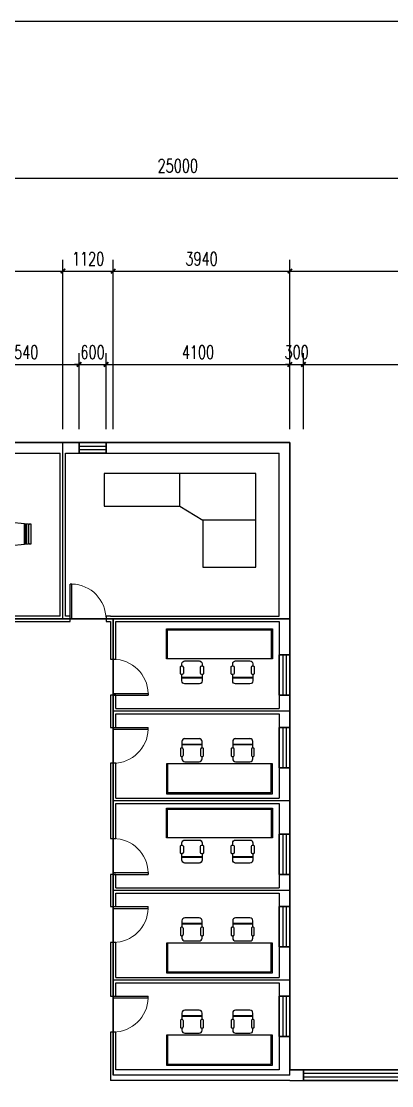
# Model space of a CAD drawing. Extents: x -76502 to 88679, y -12865 to 57615.
# Drawn here: x 33523 to 41782, y 33856 to 57615 of the extents above; entities that cross this region are included whole.
import ezdxf

# ---------------------------------------------------------------- set-up
doc = ezdxf.new("R2010")
doc.units = 0
doc.header["$LTSCALE"] = 1000
doc.header["$MEASUREMENT"] = 0
for name, color, linetype in [('edge', 180, 'Continuous'), ('GTV3_FOOTPRINT', 7, 'Continuous'), ('GTV3_OPENING', 7, 'Continuous'), ('GTV3_ZONE', 7, 'Continuous'), ('LVTRY', 6, 'Continuous'), ('PUB_DIM', 3, 'Continuous'), ('WALL', 9, 'Continuous'), ('WINDOW', 4, 'Continuous')]:
    doc.layers.add(name, color=color, linetype=linetype)
doc.styles.add('_TCH_DIM_T3', font='SIMPLEX', dxfattribs={"width": 0.705882, "bigfont": 'GBCBIG'})
doc.dimstyles.new('_TCH_ARCH&&100', dxfattribs={"dimtxt": 297.5, "dimasz": 100, "dimexe": 250, "dimexo": 300, "dimgap": 126.25, "dimtad": 1, "dimdec": 0, "dimtxsty": '_TCH_DIM_T3', "dimblk": 'ARCHTICK', "dimcen": 2.5, "dimclrt": 7, "dimazin": 2, "dimtfac": 1, "dimtdec": 0, "dimtix": 1, "dimtmove": 2, "dimatfit": 3, "dimfxl": 100})

# ---------------------------------------------------------------- blocks, each defined once
blk = doc.blocks.new('_ArchTick')
at = {"color": 0, "linetype": 'ByBlock', "const_width": 0.4}
blk.add_lwpolyline([(-0.5, -0.5), (0.5, 0.5)], dxfattribs=at)
blk = doc.blocks.new('*D228')
at = {"layer": 'Defpoints', "color": 0, "transparency": 16777216}
for p in [(49512, 54116), (24512, 48214), (49512, 48214)]:
    blk.add_point(p, dxfattribs=at)
at = {"layer": 'PUB_DIM', "color": 0, "lineweight": -2, "transparency": 16777216}
for p, q in [((24512, 48514), (24512, 54366)), ((49512, 48514), (49512, 54366)), ((24512, 54116), (49512, 54116))]:
    blk.add_line(p, q, dxfattribs=at)
at = {"layer": 'PUB_DIM', "color": 0, "lineweight": -2, "transparency": 16777216, "xscale": 100, "yscale": 100, "zscale": 100, "rotation": 180}
blk.add_blockref('_ArchTick', (24512, 54116), dxfattribs=at)
at = {"layer": 'PUB_DIM', "color": 0, "lineweight": -2, "transparency": 16777216, "xscale": 100, "yscale": 100, "zscale": 100}
blk.add_blockref('_ArchTick', (49512, 54116), dxfattribs=at)
at = {"layer": 'PUB_DIM', "color": 7, "transparency": 16777216, "insert": (37012, 54391), "char_height": 297.5, "attachment_point": 5, "style": '_TCH_DIM_T3'}
blk.add_mtext('\\A1;25000', dxfattribs=at)
blk = doc.blocks.new('*D229')
at = {"layer": 'Defpoints', "color": 0, "transparency": 16777216}
for p in [(49512, 52039), (39512, 48214), (49512, 48214)]:
    blk.add_point(p, dxfattribs=at)
at = {"layer": 'PUB_DIM', "color": 0, "lineweight": -2, "transparency": 16777216}
for p, q in [((39512, 48514), (39512, 52289)), ((49512, 48514), (49512, 52289)), ((39512, 52039), (49512, 52039))]:
    blk.add_line(p, q, dxfattribs=at)
at = {"layer": 'PUB_DIM', "color": 0, "lineweight": -2, "transparency": 16777216, "xscale": 100, "yscale": 100, "zscale": 100, "rotation": 180}
blk.add_blockref('_ArchTick', (39512, 52039), dxfattribs=at)
at = {"layer": 'PUB_DIM', "color": 0, "lineweight": -2, "transparency": 16777216, "xscale": 100, "yscale": 100, "zscale": 100}
blk.add_blockref('_ArchTick', (49512, 52039), dxfattribs=at)
at = {"layer": 'PUB_DIM', "color": 7, "transparency": 16777216, "insert": (44512, 52314), "char_height": 297.5, "attachment_point": 5, "style": '_TCH_DIM_T3'}
blk.add_mtext('\\A1;10000', dxfattribs=at)
blk = doc.blocks.new('*D231')
at = {"layer": 'Defpoints', "color": 0, "transparency": 16777216}
for p in [(34452, 52039), (29512, 48214), (34452, 48214)]:
    blk.add_point(p, dxfattribs=at)
at = {"layer": 'PUB_DIM', "color": 0, "lineweight": -2, "transparency": 16777216}
for p, q in [((29512, 48514), (29512, 52289)), ((34452, 48514), (34452, 52289)), ((29512, 52039), (34452, 52039))]:
    blk.add_line(p, q, dxfattribs=at)
at = {"layer": 'PUB_DIM', "color": 0, "lineweight": -2, "transparency": 16777216, "xscale": 100, "yscale": 100, "zscale": 100, "rotation": 180}
blk.add_blockref('_ArchTick', (29512, 52039), dxfattribs=at)
at = {"layer": 'PUB_DIM', "color": 0, "lineweight": -2, "transparency": 16777216, "xscale": 100, "yscale": 100, "zscale": 100}
blk.add_blockref('_ArchTick', (34452, 52039), dxfattribs=at)
at = {"layer": 'PUB_DIM', "color": 7, "transparency": 16777216, "insert": (31982, 52314), "char_height": 297.5, "attachment_point": 5, "style": '_TCH_DIM_T3'}
blk.add_mtext('\\A1;4940', dxfattribs=at)
blk = doc.blocks.new('*D232')
at = {"layer": 'Defpoints', "color": 0, "transparency": 16777216}
for p in [(35572, 52039), (34452, 48214), (35572, 48214)]:
    blk.add_point(p, dxfattribs=at)
at = {"layer": 'PUB_DIM', "color": 0, "lineweight": -2, "transparency": 16777216}
for p, q in [((34452, 48514), (34452, 52289)), ((35572, 48514), (35572, 52289)), ((34452, 52039), (35572, 52039))]:
    blk.add_line(p, q, dxfattribs=at)
at = {"layer": 'PUB_DIM', "color": 0, "lineweight": -2, "transparency": 16777216, "xscale": 100, "yscale": 100, "zscale": 100, "rotation": 180}
blk.add_blockref('_ArchTick', (34452, 52039), dxfattribs=at)
at = {"layer": 'PUB_DIM', "color": 0, "lineweight": -2, "transparency": 16777216, "xscale": 100, "yscale": 100, "zscale": 100}
blk.add_blockref('_ArchTick', (35572, 52039), dxfattribs=at)
at = {"layer": 'PUB_DIM', "color": 7, "transparency": 16777216, "insert": (35012, 52314), "char_height": 297.5, "attachment_point": 5, "style": '_TCH_DIM_T3'}
blk.add_mtext('\\A1;1120', dxfattribs=at)
blk = doc.blocks.new('*D233')
at = {"layer": 'Defpoints', "color": 0, "transparency": 16777216}
for p in [(39512, 52039), (35572, 48214), (39512, 48214)]:
    blk.add_point(p, dxfattribs=at)
at = {"layer": 'PUB_DIM', "color": 0, "lineweight": -2, "transparency": 16777216}
for p, q in [((35572, 48514), (35572, 52289)), ((39512, 48514), (39512, 52289)), ((35572, 52039), (39512, 52039))]:
    blk.add_line(p, q, dxfattribs=at)
at = {"layer": 'PUB_DIM', "color": 0, "lineweight": -2, "transparency": 16777216, "xscale": 100, "yscale": 100, "zscale": 100, "rotation": 180}
blk.add_blockref('_ArchTick', (35572, 52039), dxfattribs=at)
at = {"layer": 'PUB_DIM', "color": 0, "lineweight": -2, "transparency": 16777216, "xscale": 100, "yscale": 100, "zscale": 100}
blk.add_blockref('_ArchTick', (39512, 52039), dxfattribs=at)
at = {"layer": 'PUB_DIM', "color": 7, "transparency": 16777216, "insert": (37542, 52314), "char_height": 297.5, "attachment_point": 5, "style": '_TCH_DIM_T3'}
blk.add_mtext('\\A1;3940', dxfattribs=at)
blk = doc.blocks.new('*D238')
at = {"layer": 'Defpoints', "color": 0, "transparency": 16777216}
for p in [(34812, 49955), (32272, 48214), (34812, 48214)]:
    blk.add_point(p, dxfattribs=at)
at = {"layer": 'PUB_DIM', "color": 0, "lineweight": -2, "transparency": 16777216}
for p, q in [((32272, 48514), (32272, 50205)), ((34812, 48514), (34812, 50205)), ((32272, 49955), (34812, 49955))]:
    blk.add_line(p, q, dxfattribs=at)
at = {"layer": 'PUB_DIM', "color": 0, "lineweight": -2, "transparency": 16777216, "xscale": 100, "yscale": 100, "zscale": 100, "rotation": 180}
blk.add_blockref('_ArchTick', (32272, 49955), dxfattribs=at)
at = {"layer": 'PUB_DIM', "color": 0, "lineweight": -2, "transparency": 16777216, "xscale": 100, "yscale": 100, "zscale": 100}
blk.add_blockref('_ArchTick', (34812, 49955), dxfattribs=at)
at = {"layer": 'PUB_DIM', "color": 7, "transparency": 16777216, "insert": (33542, 50230), "char_height": 297.5, "attachment_point": 5, "style": '_TCH_DIM_T3'}
blk.add_mtext('\\A1;2540', dxfattribs=at)
blk = doc.blocks.new('*D239')
at = {"layer": 'Defpoints', "color": 0, "transparency": 16777216}
for p in [(35412, 49955), (34812, 48214), (35412, 48214)]:
    blk.add_point(p, dxfattribs=at)
at = {"layer": 'PUB_DIM', "color": 0, "lineweight": -2, "transparency": 16777216}
for p, q in [((34812, 48514), (34812, 50205)), ((35412, 48514), (35412, 50205)), ((34812, 49955), (34712, 49955)), ((34812, 49955), (35412, 49955)), ((35412, 49955), (35512, 49955))]:
    blk.add_line(p, q, dxfattribs=at)
at = {"layer": 'PUB_DIM', "color": 0, "lineweight": -2, "transparency": 16777216, "xscale": 100, "yscale": 100, "zscale": 100}
blk.add_blockref('_ArchTick', (34812, 49955), dxfattribs=at)
at = {"layer": 'PUB_DIM', "color": 0, "lineweight": -2, "transparency": 16777216, "xscale": 100, "yscale": 100, "zscale": 100, "rotation": 180}
blk.add_blockref('_ArchTick', (35412, 49955), dxfattribs=at)
at = {"layer": 'PUB_DIM', "color": 7, "transparency": 16777216, "insert": (35112, 50230), "char_height": 297.5, "attachment_point": 5, "style": '_TCH_DIM_T3'}
blk.add_mtext('\\A1;600', dxfattribs=at)
blk = doc.blocks.new('*D240')
at = {"layer": 'Defpoints', "color": 0, "transparency": 16777216}
for p in [(39512, 49955), (35412, 48214), (39512, 48214)]:
    blk.add_point(p, dxfattribs=at)
at = {"layer": 'PUB_DIM', "color": 0, "lineweight": -2, "transparency": 16777216}
for p, q in [((35412, 48514), (35412, 50205)), ((39512, 48514), (39512, 50205)), ((35412, 49955), (39512, 49955))]:
    blk.add_line(p, q, dxfattribs=at)
at = {"layer": 'PUB_DIM', "color": 0, "lineweight": -2, "transparency": 16777216, "xscale": 100, "yscale": 100, "zscale": 100, "rotation": 180}
blk.add_blockref('_ArchTick', (35412, 49955), dxfattribs=at)
at = {"layer": 'PUB_DIM', "color": 0, "lineweight": -2, "transparency": 16777216, "xscale": 100, "yscale": 100, "zscale": 100}
blk.add_blockref('_ArchTick', (39512, 49955), dxfattribs=at)
at = {"layer": 'PUB_DIM', "color": 7, "transparency": 16777216, "insert": (37462, 50230), "char_height": 297.5, "attachment_point": 5, "style": '_TCH_DIM_T3'}
blk.add_mtext('\\A1;4100', dxfattribs=at)
blk = doc.blocks.new('*D241')
at = {"layer": 'Defpoints', "color": 0, "transparency": 16777216}
for p in [(39812, 49955), (39512, 48214), (39812, 48214)]:
    blk.add_point(p, dxfattribs=at)
at = {"layer": 'PUB_DIM', "color": 0, "lineweight": -2, "transparency": 16777216}
for p, q in [((39512, 48514), (39512, 50205)), ((39812, 48514), (39812, 50205)), ((39512, 49955), (39412, 49955)), ((39512, 49955), (39812, 49955)), ((39812, 49955), (39912, 49955))]:
    blk.add_line(p, q, dxfattribs=at)
at = {"layer": 'PUB_DIM', "color": 0, "lineweight": -2, "transparency": 16777216, "xscale": 100, "yscale": 100, "zscale": 100}
blk.add_blockref('_ArchTick', (39512, 49955), dxfattribs=at)
at = {"layer": 'PUB_DIM', "color": 0, "lineweight": -2, "transparency": 16777216, "xscale": 100, "yscale": 100, "zscale": 100, "rotation": 180}
blk.add_blockref('_ArchTick', (39812, 49955), dxfattribs=at)
at = {"layer": 'PUB_DIM', "color": 7, "transparency": 16777216, "insert": (39662, 50230), "char_height": 297.5, "attachment_point": 5, "style": '_TCH_DIM_T3'}
blk.add_mtext('\\A1;300', dxfattribs=at)
blk = doc.blocks.new('*D242')
at = {"layer": 'Defpoints', "color": 0, "transparency": 16777216}
for p in [(47812, 49955), (39812, 48214), (47812, 48214)]:
    blk.add_point(p, dxfattribs=at)
at = {"layer": 'PUB_DIM', "color": 0, "lineweight": -2, "transparency": 16777216}
for p, q in [((39812, 48514), (39812, 50205)), ((47812, 48514), (47812, 50205)), ((39812, 49955), (47812, 49955))]:
    blk.add_line(p, q, dxfattribs=at)
at = {"layer": 'PUB_DIM', "color": 0, "lineweight": -2, "transparency": 16777216, "xscale": 100, "yscale": 100, "zscale": 100, "rotation": 180}
blk.add_blockref('_ArchTick', (39812, 49955), dxfattribs=at)
at = {"layer": 'PUB_DIM', "color": 0, "lineweight": -2, "transparency": 16777216, "xscale": 100, "yscale": 100, "zscale": 100}
blk.add_blockref('_ArchTick', (47812, 49955), dxfattribs=at)
at = {"layer": 'PUB_DIM', "color": 7, "transparency": 16777216, "insert": (43812, 50230), "char_height": 297.5, "attachment_point": 5, "style": '_TCH_DIM_T3'}
blk.add_mtext('\\A1;8000', dxfattribs=at)
blk = doc.blocks.new('$DorLib2D$00000001')
for p, q in [((0.45, 0.975), (0.5, 0.975)), ((0.45, 0), (0.45, 0.975)), ((0.5, 0), (0.5, 0.975)), ((0.5, 0), (0.45, 0))]:
    blk.add_line(p, q)
at = {"lineweight": 13}
blk.add_arc((0.475, 0), 0.975, 91.4693, 180, dxfattribs=at)
blk = doc.blocks.new('$TCHSYS$WIN2D')
for p, q in [((-0.5, 0.5), (0.5, 0.5)), ((-0.5, 0.5), (-0.5, -0.5)), ((0.5, 0.5), (0.5, -0.5)), ((0.5, 0.1667), (-0.5, 0.1667)), ((0.5, -0.1667), (-0.5, -0.1667)), ((-0.5, -0.5), (0.5, -0.5))]:
    blk.add_line(p, q)
blk = doc.blocks.new('$plan$00002544')
for p, q in [((1157, -26), (-1157, -26)), ((-1157, -26), (-1157, -668)), ((1157, -668), (1157, -26)), ((-777, -855), (-777, -996)), ((-739, -829), (-751, -829)), ((-745, -779), (-745, -829)), ((-713, -996), (-713, -855)), ((-360, -715), (-681, -715)), ((-327, -855), (-327, -996)), ((-289, -829), (-301, -829)), ((-296, -829), (-296, -779)), ((-263, -996), (-263, -855)), ((355, -855), (355, -996)), ((393, -829), (381, -829)), ((387, -779), (387, -829)), ((419, -996), (419, -855)), ((772, -715), (451, -715)), ((805, -855), (805, -996)), ((843, -829), (831, -829)), ((836, -829), (836, -779)), ((869, -996), (869, -855)), ((-751, -1022), (-739, -1022)), ((-745, -1022), (-745, -1165)), ((-745, -1088), (-296, -1088)), ((-745, -1101), (-296, -1101)), ((-301, -1022), (-289, -1022)), ((-296, -1165), (-296, -1022)), ((381, -1022), (393, -1022)), ((387, -1022), (387, -1165)), ((387, -1088), (836, -1088)), ((387, -1101), (836, -1101)), ((831, -1022), (843, -1022)), ((836, -1165), (836, -1022)), ((-681, -1229), (-360, -1229)), ((451, -1229), (772, -1229))]:
    blk.add_line(p, q)
blk.add_lwpolyline([(-1183, -668), (1183, -668), (1183, 0), (-1183, 0)], close=True)
for points in [[(-296, -1165), (-295, -1022), (-289, -1022, 0.414214), (-263, -996), (-263, -855, 0.414214), (-289, -829), (-295, -829), (-296, -829), (-296, -779, 0.414214), (-360, -715), (-681, -715, 0.414214), (-745, -779), (-745, -829), (-751, -829, 0.414214), (-777, -855), (-777, -996, 0.414214), (-751, -1022), (-745, -1022), (-745, -1165, 0.414214), (-681, -1229), (-360, -1229, 0.414214), (-296, -1165)], [(836, -1165), (837, -1022), (843, -1022, 0.414214), (869, -996), (869, -855, 0.414214), (843, -829), (837, -829), (836, -829), (836, -779, 0.414214), (772, -715), (451, -715, 0.414214), (387, -779), (387, -829), (381, -829, 0.414214), (355, -855), (355, -996, 0.414214), (381, -1022), (387, -1022), (387, -1165, 0.414214), (451, -1229), (772, -1229, 0.414214), (836, -1165)]]:
    blk.add_lwpolyline(points, format="xyb", close=True)
for centre, radius, start, end in [((-751, -855), 25.7, 90, 180), ((-681, -779), 64.3, 90, 180), ((-739, -855), 25.7, 0, 90), ((-360, -779), 64.3, 0, 90), ((-301, -855), 25.7, 90, 180), ((-289, -855), 25.7, 0, 90), ((381, -855), 25.7, 90, 180), ((451, -779), 64.3, 90, 180), ((393, -855), 25.7, 0, 90), ((772, -779), 64.3, 0, 90), ((831, -855), 25.7, 90, 180), ((843, -855), 25.7, 0, 90), ((-751, -996), 25.7, 180, 270), ((-681, -1165), 64.3, 180, 270), ((-739, -996), 25.7, 270, 0), ((-360, -1165), 64.3, 270, 0), ((-301, -996), 25.7, 180, 270), ((-289, -996), 25.7, 270, 0), ((381, -996), 25.7, 180, 270), ((451, -1165), 64.3, 180, 270), ((393, -996), 25.7, 270, 0), ((772, -1165), 64.3, 270, 0), ((831, -996), 25.7, 180, 270), ((843, -996), 25.7, 270, 0)]:
    blk.add_arc(centre, radius, start, end)
blk = doc.blocks.new('$plan$00002481')
for p, q in [((1000, 0), (1000, -700)), ((700, -1000), (0, -1000))]:
    blk.add_line(p, q)
blk.add_lwpolyline([(2000, 0), (0, 0), (0, -2000), (700, -2000), (700, -1000), (1000, -700), (2000, -700)], close=True)
blk = doc.blocks.new('$plan$00002676')
for p, q in [((-225, 975, 0), (225, 975, 0)), ((235, 876, 0), (-235, 876, 0)), ((232, 906, 0), (-232, 906, 0)), ((230, 926, 0), (-230, 926, 0)), ((-375, 11, 0), (-11, 375, 0)), ((-375, -31, 0), (31, 375, 0)), ((-375, -102, 0), (102, 375, 0)), ((-375, 33, 0), (-33, 375, 0)), ((-975, -225, 0), (-975, 225, 0)), ((-926, 230, 0), (-926, -230, 0)), ((-906, 232, 0), (-906, -232, 0)), ((-876, 235, 0), (-876, -235, 0)), ((876, -235, 0), (876, 235, 0)), ((906, -232, 0), (906, 232, 0)), ((926, -230, 0), (926, 230, 0)), ((975, 225, 0), (975, -225, 0)), ((83, -375, 0), (375, -83, 0)), ((104, -375, 0), (375, -104, 0)), ((147, -375, 0), (375, -147, 0)), ((217, -375, 0), (375, -217, 0)), ((-235, -876, 0), (235, -876, 0)), ((-232, -906, 0), (232, -906, 0)), ((-230, -926, 0), (230, -926, 0)), ((225, -975, 0), (-225, -975, 0))]:
    blk.add_line(p, q)
at = {"elevation": 0}
for points in [[(225, 975), (225, 1025), (-225, 1025), (-225, 975), (-202, 975, 0.385314), (-227, 952), (-272, 500, 0.414214), (-247, 475), (247, 475, 0.443716), (272, 502), (227, 952, 0.385314), (202, 975), (225, 975)], [(-975, 225), (-1025, 225), (-1025, -225), (-975, -225), (-975, -202, 0.385314), (-952, -227), (-500, -272, 0.414214), (-475, -247), (-475, 247, 0.443716), (-502, 272), (-952, 227, 0.385314), (-975, 202), (-975, 225)], [(975, -225), (1025, -225), (1025, 225), (975, 225), (975, 202, 0.385314), (952, 227), (500, 272, 0.414214), (475, 247), (475, -247, 0.443716), (502, -272), (952, -227, 0.385314), (975, -202), (975, -225)], [(-225, -975), (-225, -1025), (225, -1025), (225, -975), (202, -975, 0.385314), (227, -952), (272, -500, 0.414214), (247, -475), (-247, -475, 0.443716), (-272, -502), (-227, -952, 0.385314), (-202, -975), (-225, -975)]]:
    blk.add_lwpolyline(points, format="xyb", close=True, dxfattribs=at)
blk.add_lwpolyline([(-375, -375), (-375, 375), (375, 375), (375, -375)], close=True, dxfattribs=at)

msp = doc.modelspace()

# ---------------------------------------------------------------- linework, layer by layer
at = {"layer": 'edge'}
msp.add_lwpolyline([(17038.9, 57614.5), (57216.4, 57614.5), (57216.4, 18101.7), (17038.9, 18101.7)], close=True, dxfattribs=at)
at = {"layer": 'GTV3_FOOTPRINT'}
msp.add_lwpolyline([(29511.8, 28213.6), (29511.8, 42213.6), (24511.8, 42213.6), (24511.8, 48213.6), (39511.8, 48213.6), (39511.8, 34213.6), (49511.8, 34213.6), (49511.8, 28213.6)], close=True, dxfattribs=at)
at = {"layer": 'GTV3_OPENING'}
for points in [[(34811.8, 47973.6), (35411.8, 47973.6), (35411.8, 48213.6), (34811.8, 48213.6)], [(39271.8, 42573.6), (39511.8, 42573.6), (39511.8, 43473.6), (39271.8, 43473.6)], [(39271.8, 40953.6), (39511.8, 40953.6), (39511.8, 41853.6), (39271.8, 41853.6)], [(39271.8, 38573.6), (39511.8, 38573.6), (39511.8, 39473.6), (39271.8, 39473.6)], [(39271.8, 36953.6), (39511.8, 36953.6), (39511.8, 37853.6), (39271.8, 37853.6)], [(39271.8, 34953.6), (39511.8, 34953.6), (39511.8, 35853.6), (39271.8, 35853.6)], [(39811.8, 33973.6), (47811.8, 33973.6), (47811.8, 34213.6), (39811.8, 34213.6)]]:
    msp.add_lwpolyline(points, close=True, dxfattribs=at)
at = {"layer": 'GTV3_ZONE'}
for p, q in [((34451.8, 48213.6), (29511.8, 48213.6)), ((34451.8, 44273.6), (34451.8, 48213.6)), ((39511.8, 48213.6), (34451.8, 48213.6)), ((35571.8, 44273.6), (24511.8, 44273.6)), ((29511.8, 44273.6), (34451.8, 44273.6)), ((34451.8, 44273.6), (39511.8, 44273.6)), ((35571.8, 34093.6), (35571.8, 44273.6)), ((39511.8, 44273.6), (35571.8, 44273.6)), ((35571.8, 44273.6), (35571.8, 42213.6)), ((39511.8, 42213.6), (35571.8, 42213.6)), ((35571.8, 42213.6), (35571.8, 40213.6)), ((39511.8, 40213.6), (35571.8, 40213.6)), ((35571.8, 40213.6), (35571.8, 38213.6)), ((39511.8, 38213.6), (35571.8, 38213.6)), ((35571.8, 38213.6), (35571.8, 36213.6)), ((39511.8, 36213.6), (35571.8, 36213.6)), ((35571.8, 36213.6), (35571.8, 34093.6)), ((39511.8, 34093.6), (39511.8, 36213.6)), ((39511.8, 34093.6), (35571.8, 34093.6))]:
    msp.add_line(p, q, dxfattribs=at)
at = {"layer": 'WALL'}
for p, q in [((34511.8, 48213.6), (32271.8, 48213.6)), ((34811.8, 48213.6), (34511.8, 48213.6)), ((34811.8, 47973.6), (34811.8, 48213.6)), ((39511.8, 48213.6), (35411.8, 48213.6)), ((35411.8, 48213.6), (35411.8, 47973.6)), ((39511.8, 44213.6), (39511.8, 48213.6)), ((32271.8, 47973.6), (34391.8, 47973.6)), ((34391.8, 44333.6), (34391.8, 47973.6)), ((34511.8, 47973.6), (34811.8, 47973.6)), ((34511.8, 44333.6), (34511.8, 47973.6)), ((35411.8, 47973.6), (39271.8, 47973.6)), ((39271.8, 44333.6), (39271.8, 47973.6)), ((34391.8, 44333.6), (30671.8, 44333.6)), ((30671.8, 44213.6), (34511.8, 44213.6)), ((34611.8, 44333.6), (34511.8, 44333.6)), ((34511.8, 44213.6), (34611.8, 44213.6)), ((34611.8, 44213.6), (34611.8, 44333.6)), ((35511.8, 44333.6), (35411.8, 44333.6)), ((35411.8, 44333.6), (35411.8, 44213.6)), ((35411.8, 44213.6), (35511.8, 44213.6)), ((35511.8, 44333.6), (39271.8, 44333.6)), ((35511.8, 44213.6), (35511.8, 43373.6)), ((35631.8, 43373.6), (35631.8, 44213.6)), ((35631.8, 44213.6), (39271.8, 44213.6)), ((39271.8, 44213.6), (39271.8, 43473.6)), ((39511.8, 43473.6), (39511.8, 44213.6)), ((35511.8, 43373.6), (35631.8, 43373.6)), ((39271.8, 43473.6), (39511.8, 43473.6)), ((35631.8, 42573.6), (35511.8, 42573.6)), ((35511.8, 42573.6), (35511.8, 42213.6)), ((35631.8, 42273.6), (35631.8, 42573.6)), ((39511.8, 42573.6), (39271.8, 42573.6)), ((39271.8, 42573.6), (39271.8, 42273.6)), ((39511.8, 42213.6), (39511.8, 42573.6)), ((35511.8, 42213.6), (35511.8, 41853.6)), ((35631.8, 42273.6), (39271.8, 42273.6)), ((35631.8, 42153.6), (39271.8, 42153.6)), ((35631.8, 41853.6), (35631.8, 42153.6)), ((39271.8, 42153.6), (39271.8, 41853.6)), ((39511.8, 41853.6), (39511.8, 42213.6)), ((35511.8, 41853.6), (35631.8, 41853.6)), ((39271.8, 41853.6), (39511.8, 41853.6)), ((35631.8, 41053.6), (35511.8, 41053.6)), ((35511.8, 41053.6), (35511.8, 40213.6)), ((35631.8, 40273.6), (35631.8, 41053.6)), ((39511.8, 40953.6), (39271.8, 40953.6)), ((39271.8, 40953.6), (39271.8, 40273.6)), ((39511.8, 40213.6), (39511.8, 40953.6)), ((35511.8, 40213.6), (35511.8, 39373.6)), ((35631.8, 40273.6), (39271.8, 40273.6)), ((35631.8, 40153.6), (39271.8, 40153.6)), ((35631.8, 39373.6), (35631.8, 40153.6)), ((39271.8, 40153.6), (39271.8, 39473.6)), ((39511.8, 39473.6), (39511.8, 40213.6)), ((39271.8, 39473.6), (39511.8, 39473.6)), ((35511.8, 39373.6), (35631.8, 39373.6)), ((35631.8, 38573.6), (35511.8, 38573.6)), ((35511.8, 38573.6), (35511.8, 38213.6)), ((35631.8, 38273.6), (35631.8, 38573.6)), ((39511.8, 38573.6), (39271.8, 38573.6)), ((39271.8, 38573.6), (39271.8, 38273.6)), ((39511.8, 38213.6), (39511.8, 38573.6)), ((35631.8, 38273.6), (39271.8, 38273.6)), ((35511.8, 38213.6), (35511.8, 37853.6)), ((35631.8, 38153.6), (39271.8, 38153.6)), ((35631.8, 37853.6), (35631.8, 38153.6)), ((39271.8, 38153.6), (39271.8, 37853.6)), ((39511.8, 37853.6), (39511.8, 38213.6)), ((35511.8, 37853.6), (35631.8, 37853.6)), ((39271.8, 37853.6), (39511.8, 37853.6)), ((35631.8, 37053.6), (35511.8, 37053.6)), ((35511.8, 37053.6), (35511.8, 36213.6)), ((35631.8, 36273.6), (35631.8, 37053.6)), ((39511.8, 36953.6), (39271.8, 36953.6)), ((39271.8, 36953.6), (39271.8, 36273.6)), ((39511.8, 36213.6), (39511.8, 36953.6)), ((35511.8, 36213.6), (35511.8, 35853.6)), ((35631.8, 36273.6), (39271.8, 36273.6)), ((35631.8, 36153.6), (39271.8, 36153.6)), ((35631.8, 35853.6), (35631.8, 36153.6)), ((39271.8, 36153.6), (39271.8, 35853.6)), ((39511.8, 35853.6), (39511.8, 36213.6)), ((35511.8, 35853.6), (35631.8, 35853.6)), ((39271.8, 35853.6), (39511.8, 35853.6)), ((35631.8, 35053.6), (35511.8, 35053.6)), ((35511.8, 35053.6), (35511.8, 33973.6)), ((35631.8, 34213.6), (35631.8, 35053.6)), ((39511.8, 34953.6), (39271.8, 34953.6)), ((39271.8, 34953.6), (39271.8, 34213.6)), ((39511.8, 34213.6), (39511.8, 34953.6)), ((39271.8, 34213.6), (35631.8, 34213.6)), ((39811.8, 34213.6), (39511.8, 34213.6)), ((39811.8, 33973.6), (39811.8, 34213.6)), ((39511.8, 33973.6), (35511.8, 33973.6)), ((39511.8, 33973.6), (39811.8, 33973.6))]:
    msp.add_line(p, q, dxfattribs=at)

# ---------------------------------------------------------------- block references
at = {"layer": 'LVTRY', "xscale": 1.04592380501236, "yscale": 1.689645798083688, "rotation": 270}
msp.add_blockref('$plan$00002481', (38749.9, 47524.4), dxfattribs=at)
at = {"layer": 'LVTRY', "yscale": -1, "rotation": 180}
for name, p in [('$plan$00002676', (32712.8, 46169.4)), ('$plan$00002544', (37940.9, 44054.2)), ('$plan$00002544', (37940.9, 40054.2))]:
    msp.add_blockref(name, p, dxfattribs=at)
at = {"layer": 'LVTRY', "rotation": 180}
for p in [(37940.9, 40372.9), (37940.9, 36372.9), (37940.9, 34312.9)]:
    msp.add_blockref('$plan$00002544', p, dxfattribs=at)
at = {"layer": 'WINDOW'}
for name, p, xscale, yscale, zscale, rotation in [('$TCHSYS$WIN2D', (35111.8, 48093.6), 600, -240, 600, 180), ('$DorLib2D$00000001', (35571.8, 42973.6), 800, 800, 800, 270.0000000000002), ('$TCHSYS$WIN2D', (39391.8, 43023.6), 900, 240, 900, 90), ('$DorLib2D$00000001', (35571.8, 41453.6), -800, 800, -800, 270), ('$TCHSYS$WIN2D', (39391.8, 41403.6), 900, 240, 900, 90), ('$TCHSYS$WIN2D', (39391.8, 39023.6), 900, 240, 900, 90), ('$DorLib2D$00000001', (35571.8, 38973.6), 800, 800, 800, 270.0000000000002), ('$DorLib2D$00000001', (35571.8, 37453.6), -800, 800, -800, 270.0000000000002), ('$TCHSYS$WIN2D', (39391.8, 37403.6), 900, 240, 900, 90), ('$DorLib2D$00000001', (35571.8, 35453.6), -800, 800, -800, 270), ('$TCHSYS$WIN2D', (39391.8, 35403.6), 900, 240, 900, 90), ('$TCHSYS$WIN2D', (43811.8, 34093.6), 8000, -240, 8000, 180)]:
    msp.add_blockref(name, p, dxfattribs=dict(at, xscale=xscale, yscale=yscale, zscale=zscale, rotation=rotation))
at = {"layer": 'WINDOW', "xscale": -800, "yscale": 800, "zscale": -800}
msp.add_blockref('$DorLib2D$00000001', (35011.8, 44273.6), dxfattribs=at)

# ---------------------------------------------------------------- dimensions: what is measured, and where the dimension line sits
at = {"layer": 'PUB_DIM'}
for p1, p2, distance, picture, middle in [((24511.8, 48213.6), (49511.8, 48213.6), 5902.4, '*D228', (37011.8, 54390.9)), ((29511.8, 48213.6), (34451.8, 48213.6), 3825.8, '*D231', (31981.8, 52314.4)), ((34451.8, 48213.6), (35571.8, 48213.6), 3825.8, '*D232', (35011.8, 52314.4)), ((35571.8, 48213.6), (39511.8, 48213.6), 3825.8, '*D233', (37541.8, 52314.4)), ((39511.8, 48213.6), (49511.8, 48213.6), 3825.8, '*D229', (44511.8, 52314.4)), ((32271.8, 48213.6), (34811.8, 48213.6), 1741.6, '*D238', (33541.8, 50230.1)), ((34811.8, 48213.6), (35411.8, 48213.6), 1741.6, '*D239', (35111.8, 50230.1)), ((35411.8, 48213.6), (39511.8, 48213.6), 1741.6, '*D240', (37461.8, 50230.1)), ((39511.8, 48213.6), (39811.8, 48213.6), 1741.6, '*D241', (39661.8, 50230.1)), ((39811.8, 48213.6), (47811.8, 48213.6), 1741.6, '*D242', (43811.8, 50230.1))]:
    dim = msp.add_aligned_dim(p1=p1, p2=p2, distance=distance, dimstyle='_TCH_ARCH&&100', dxfattribs=at)
    dim.commit()
    dim.dimension.update_dxf_attribs({"geometry": picture, "text_midpoint": middle})

doc.saveas('drawing.dxf')
